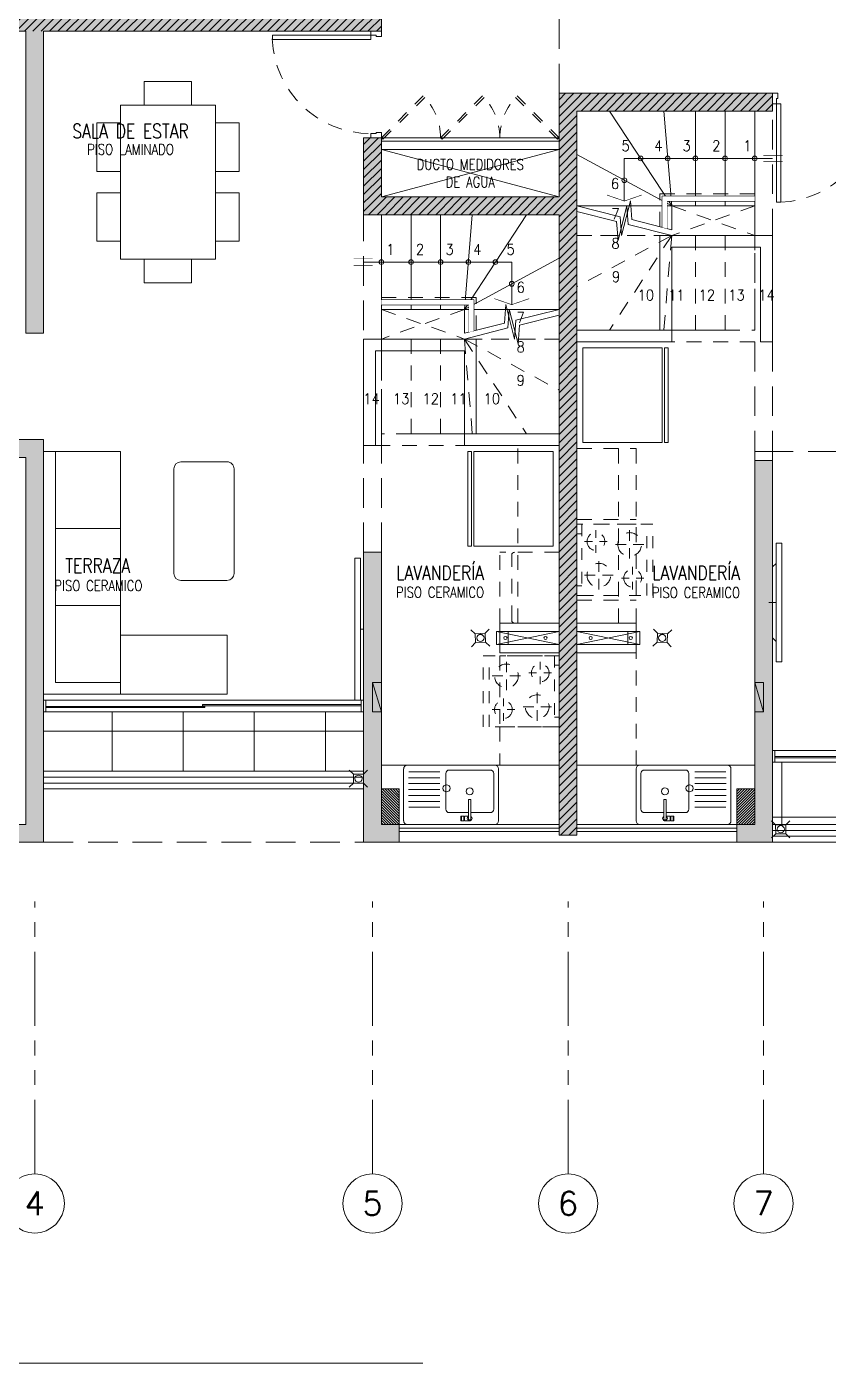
# Model space of a CAD drawing. Header units: millimetres. Extents: x 3738 to 3833, y 1327 to 1657.
# Drawn here: x 3774.33 to 3781.09, y 1377.34 to 1388.63 of the extents above; entities that cross this region are included whole.
import ezdxf
from ezdxf.enums import TextEntityAlignment as Align

# ---------------------------------------------------------------- set-up
doc = ezdxf.new("R2010")
doc.units = ezdxf.units.MM
doc.set_wipeout_variables(frame=1)
for name, pattern in [('HIDDEN', [0.375, 0.25, -0.125]), ('HIDDEN2', [0.1875, 0.125, -0.0625]), ('PHANTOM', [63.5, 31.75, -6.35, 6.35, -6.35, 6.35, -6.35]), ('PHANTOM2', [1.25, 0.625, -0.125, 0.125, -0.125, 0.125, -0.125]), ('X-REF_DP_Arquitectura$0$HIDDEN', [0.375, 0.25, -0.125])]:
    doc.linetypes.add(name, pattern=pattern)
doc.layers.get('0').update_dxf_attribs({"color": 251, "lineweight": 9})
for name, color, linetype, lineweight in [('01', 251, 'Continuous', 13), ('A-07', 251, 'Continuous', 13), ('A-BARANDAS', 251, 'Continuous', 13), ('A-COCINAS-LAV', 251, 'Continuous', 13), ('A-EJES', 251, 'PHANTOM', 13), ('A-HATCH', 251, 'Continuous', 13), ('A-LINEAS', 251, 'Continuous', 13), ('A-MOBILIARIO', 251, 'Continuous', 13), ('A-MURO BAJO', 251, 'Continuous', 13), ('A-MUROS', 251, 'Continuous', 13), ('A-PROYECCIONES', 251, 'HIDDEN2', 13), ('A-TEXTO-ACABADO PISO', 251, 'Continuous', 13), ('A-TEXTO-AMBIENTE', 251, 'Continuous', 13), ('A_20_Estructuras', 251, 'Continuous', 13), ('A_30_DispositivosSanit', 251, 'Continuous', 13), ('A_50_TextoAmbiente', 251, 'Continuous', 13), ('A_50_TextoIndicaciones', 251, 'Continuous', 13), ('A_50_Vigas', 251, 'X-REF_DP_Arquitectura$0$HIDDEN', 13), ('A_60_HatchEstructuras', 251, 'Continuous', 13), ('DLP_MOBILIARIO FIJO', 251, 'Continuous', 13), ('DLP_MURO ALTO', 251, 'Continuous', 13), ('MURO CF 120', 251, 'Continuous', 13), ('MURO CF 60', 251, 'Continuous', 13)]:
    doc.layers.add(name, color=color, linetype=linetype, lineweight=lineweight)
doc.layers.add('A_30_AccesoriosSanit', color=251, linetype='Continuous', lineweight=13, plot=False)
doc.layers.get('A_30_AccesoriosSanit').off()
doc.styles.add('ROMANS', font='romans.shx', dxfattribs={"width": 0.8})
pattern_1 = [(45, (-21.67, -43.67528), (-0.03535534, 0.03535534), [])]

# ---------------------------------------------------------------- blocks, each defined once
blk = doc.blocks.new('EF-P13')
at = {"layer": 'A_60_HatchEstructuras'}
h = blk.add_hatch(color=256, dxfattribs=at)
h.dxf.hatch_style = 1
h.paths.add_polyline_path([(7.5, -6.85), (4.65, -6.85), (4.65, -4.3), (4.5, -4.3), (4.5, -6.85), (1.75, -6.85), (1.75, -6.25), (1.6, -6.25), (1.6, -6.85), (-1.2, -6.85), (-1.2, -2.9), (-1.15, -2.9), (-1.15, -2.8), (-1.35, -2.8), (-1.35, -11.05), (-1.15, -11.05), (-1.15, -10.95), (-1.2, -10.95), (-1.2, -7), (1.6, -7), (1.6, -7.6), (1.75, -7.6), (1.75, -7), (4.5, -7), (4.5, -9.55), (4.65, -9.55), (4.65, -7), (7.5, -7)])
h.paths.add_polyline_path([(3.3, -7.8), (3.1, -7.8), (3.1, -9.4), (1.75, -9.4), (1.75, -8.35), (1.6, -8.35), (1.6, -9.55), (3.75, -9.55), (3.75, -9.4), (3.3, -9.4)], flags=17)
h.paths.add_polyline_path([(3.3, -4.45), (3.75, -4.45), (3.75, -4.3), (1.6, -4.3), (1.6, -5.5), (1.747, -5.5), (1.75, -5.5), (1.75, -4.45), (3.1, -4.45), (3.1, -6.05), (3.3, -6.05)], flags=17)
h = blk.add_hatch(color=256, dxfattribs=at)
h.dxf.hatch_style = 1
h.paths.add_polyline_path([(9.15, -7.675), (10.65, -7.675), (10.8, -7.675), (10.8, -7.525), (9, -7.525), (9, -8.4), (7.5, -8.4), (7.5, -7.9), (7.35, -7.9), (7.35, -8.55), (9, -8.55), (9, -13.79), (9.15, -13.79)])
h.paths.add_polyline_path([(7.5, -11.4), (7.35, -11.4), (7.35, -13.85), (7.65, -13.85), (7.65, -13.7), (7.5, -13.7)])
h.paths.add_polyline_path([(10.8, -10.625), (10.65, -10.625), (10.65, -13.7), (10.5, -13.7), (10.5, -13.85), (10.8, -13.85)])
h = blk.add_hatch(color=256, dxfattribs=at)
h.dxf.hatch_style = 1
h.paths.add_polyline_path([(2.7, -10.45), (2.55, -10.45), (2.55, -13.85), (2.7, -13.85)])
h.paths.add_polyline_path([(1.75, -10.45), (0, -10.45), (0, -13.85), (1.35, -13.85), (1.35, -13.7), (0.15, -13.7), (0.15, -10.6), (1.75, -10.6)])
h.paths.add_polyline_path([(4.65, -10.45), (3.5, -10.45), (3.5, -10.6), (4.5, -10.6), (4.5, -13.7), (3.9, -13.7), (3.9, -13.85), (4.65, -13.85)])
at = {"elevation": 0}
for points in [[(9, -8), (7.5, -8.4)], [(8.47, -12.18), (9, -12.07)], [(9, -12.18), (8.47, -12.07)], [(8.47, -12.18), (9, -12.07)], [(9, -12.18), (8.47, -12.07)], [(9.15, -12.07), (9.68, -12.18)], [(9.15, -12.18), (9.68, -12.07)], [(9.15, -12.07), (9.68, -12.18)], [(9.15, -12.18), (9.68, -12.07)]]:
    blk.add_lwpolyline(points, dxfattribs=at)
blk.add_lwpolyline([(9, -8.4), (7.5, -8)])
at = {"layer": 'A_20_Estructuras'}
blk.add_lwpolyline([(-1.35, -2.8), (-1.35, -11.05), (-1.15, -11.05), (-1.15, -10.95), (-1.2, -10.95), (-1.2, -7), (1.6, -7), (1.6, -7.6), (1.75, -7.6), (1.75, -7), (4.5, -7), (4.5, -9.55), (4.65, -9.55), (4.65, -7), (7.5, -7), (7.5, -6.85)], dxfattribs=at)
for points in [[(9.15, -7.675), (10.65, -7.675), (10.8, -7.675), (10.8, -7.525), (9, -7.525), (9, -8.4), (7.5, -8.4), (7.5, -7.9), (7.35, -7.9), (7.35, -8.55), (9, -8.55), (9, -13.79), (9.15, -13.79)], [(4.65, -10.45), (3.5, -10.45), (3.5, -10.6), (4.5, -10.6), (4.5, -13.7), (3.9, -13.7), (3.9, -13.85), (4.65, -13.85)], [(10.8, -10.625), (10.65, -10.625), (10.65, -13.7), (10.5, -13.7), (10.5, -13.85), (10.8, -13.85)], [(7.5, -11.4), (7.35, -11.4), (7.35, -13.85), (7.65, -13.85), (7.65, -13.7), (7.5, -13.7)]]:
    blk.add_lwpolyline(points, close=True, dxfattribs=at)
at = {"layer": 'A_50_Vigas'}
for p, q in [((9, -8, 0), (7.5, -8, 0)), ((9.15, -9.525), (10.639, -9.525)), ((9, -10.4), (7.5, -10.4)), ((13.6, -10.55), (10.8, -10.55)), ((4.65, -13.85), (7.35, -13.85)), ((7.65, -13.85), (10.5, -13.85))]:
    blk.add_line(p, q, dxfattribs=at)
for points in [[(9, -7.525), (9, -6.325)], [(10.65, -10.625), (10.65, -7.675)], [(10.8, -10.625), (10.8, -7.675)], [(7.35, -11.4), (7.35, -8.55)], [(7.5, -11.4), (7.5, -8.55)], [(10.8, -10.55), (10.65, -10.55)], [(13.75, -13.375), (13.75, -13.85), (10.8, -13.85)]]:
    blk.add_lwpolyline(points, dxfattribs=at)
at = {"layer": 'A_50_Vigas', "elevation": 0}
for points in [[(9, -12.18), (8.47, -12.18), (8.47, -12.07), (9, -12.07)], [(9, -12.18), (8.47, -12.18), (8.47, -12.07), (9, -12.07)], [(9.15, -12.18), (9.68, -12.18), (9.68, -12.07), (9.15, -12.07)], [(9.15, -12.18), (9.68, -12.18), (9.68, -12.07), (9.15, -12.07)]]:
    blk.add_lwpolyline(points, dxfattribs=at)
blk = doc.blocks.new('TEXTO AMBIENTES P11')
at = {"layer": 'A-TEXTO-ACABADO PISO', "char_height": 0.09, "attachment_point": 2, "style": 'ROMANS'}
for s, insert in [('PISO LAMINADO', (5.383, -7.954, 0)), ('PISO CERAMICO', (5.112, -11.638, 0)), ('PISO CERAMICO', (7.995, -11.694)), ('PISO CERAMICO', (10.154, -11.697))]:
    blk.add_mtext_dynamic_manual_height_columns(s, width=1.20225, gutter_width=12.5, heights=[0], dxfattribs=dict(at, insert=insert))
at = {"layer": 'A-TEXTO-AMBIENTE', "style": 'ROMANS', "width": 0.8}
for s, p in [('SALA DE ESTAR', (5.383, -7.904, 0)), ('TERRAZA', (5.106, -11.574)), ('LAVANDERÍA', (7.995, -11.635)), ('LAVANDERÍA', (10.155, -11.635))]:
    blk.add_text(s, height=0.12, dxfattribs=at).set_placement(p, align=Align.CENTER)
blk = doc.blocks.new('TEXTO DUCTOS PT')
at = {"layer": 'A_50_TextoIndicaciones', "insert": (8.25, -8.2), "char_height": 0.09, "width": 1.04794, "attachment_point": 5, "style": 'ROMANS'}
blk.add_mtext('\\pxsm1,qc,t16;DUCTO MEDIDORES DE AGUA', dxfattribs=at)
blk = doc.blocks.new('MESA CENTRO')
for p, q in [((-0.194, 0), (0.194, 0)), ((-0.254, -0.942), (-0.254, -0.06)), ((0.254, -0.06), (0.254, -0.942)), ((0.194, -1.002), (-0.194, -1.002))]:
    blk.add_line(p, q)
for centre, start, end in [((-0.194, -0.06), 90, 180), ((0.194, -0.06), 0, 90), ((-0.194, -0.942), 180, 270), ((0.194, -0.942), 270, 0)]:
    blk.add_arc(centre, 0.06, start, end)
blk = doc.blocks.new('SOFA SEC')
for p, q in [((0, 0.65), (0.1, 0.65)), ((0.1, 0.65), (0.1, 0.1)), ((0.5, 0.65), (0.1, 0.65)), ((0.75, 0.65), (0.75, 0.1)), ((1.4, 0.65), (1.4, 0.1)), ((0.1, 0.1), (2.05, 0.1))]:
    blk.add_line(p, q)
blk.add_lwpolyline([(0.5, 1.55), (0.5, 0.65), (2.05, 0.65), (2.05, 0), (0, 0), (0, 1.55)], close=True)
blk = doc.blocks.new('A$C67C01FD6')
blk.add_line((0.025, 0), (0, 0))
blk.add_lwpolyline([(0.025, 0.6), (0.075, 0.6), (0.075, -0.6), (0.025, -0.6), (0.025, 0.6)])
blk = doc.blocks.new('REFRI')
blk.add_wipeout([(0.4, 0), (-0.4, 0), (-0.4, -0.67), (0.4, -0.67)])
blk.add_wipeout([(-0.4, -0.69), (-0.4, -0.72), (0.4, -0.72), (0.4, -0.69)])
for points in [[(-0.4, 0), (-0.4, -0.67), (0.4, -0.67), (0.4, 0)], [(-0.4, -0.69), (-0.4, -0.72), (0.4, -0.72), (0.4, -0.69)]]:
    blk.add_lwpolyline(points, close=True)
blk = doc.blocks.new('*U258')
for p, q in [((0.01, 0.855), (0.01, 0.9)), ((0.055, 0.855), (0.01, 0.855)), ((0.1, 0.865), (0.055, 0.865)), ((0.055, 0.855), (0.055, 0.865)), ((0.1, 0.865), (0.1, 0.9)), ((0.055, 0.045), (0.01, 0.045)), ((0.01, 0.045), (0.01, 0)), ((0.055, 0.045), (0.055, 0.035)), ((0.1, 0.035), (0.055, 0.035)), ((0.1, 0.035), (0.1, 0))]:
    blk.add_line(p, q)
blk.add_lwpolyline([(0.93, 0.07), (0.93, 0.035), (0.1, 0.035), (0.1, 0.07)], close=True)
at = {"color": 7, "linetype": 'HIDDEN2'}
blk.add_arc((0.1, 0.034), 0.831, 2.2301, 89.9672, dxfattribs=at)
blk = doc.blocks.new('A$Cb5611ba7')
for points in [[(0.15, 0.173), (0.15, -0.027), (0.56, -0.027), (0.56, 0.173)], [(1.15, 0.173), (1.15, -0.027), (0.74, -0.027), (0.74, 0.173)], [(0, -0.027), (0, -0.827), (1.3, -0.827), (1.3, -0.027)], [(0, -0.227), (0, -0.627), (-0.2, -0.627), (-0.2, -0.227)], [(1.5, -0.627), (1.3, -0.627), (1.3, -0.227), (1.5, -0.227)], [(0.15, -1.027), (0.15, -0.827), (0.56, -0.827), (0.56, -1.027)], [(1.15, -1.027), (1.15, -0.827), (0.74, -0.827), (0.74, -1.027)]]:
    blk.add_lwpolyline(points, close=True)
blk = doc.blocks.new('*U260')
blk.add_wipeout([(0, 0), (0, -0.02), (0.17, -0.02), (0.17, 0)])
blk.add_lwpolyline([(0, 0), (0.17, 0), (0.17, -0.02), (0, -0.02)], close=True)
blk = doc.blocks.new('LAV-COC_01')
for p, q in [((0.4, 0.812, 0), (-0.04, 0.812, 0)), ((-0.07, 0.042, 0), (-0.07, 0.782, 0)), ((0.43, 0.042, 0), (0.43, 0.782, 0)), ((0.36, 0.457, 0), (0.06, 0.457, 0)), ((0.03, 0.082, 0), (0.03, 0.427, 0)), ((0.39, 0.082, 0), (0.39, 0.427, 0)), ((-0.04, 0.012, 0), (0.4, 0.012, 0)), ((0.36, 0.052, 0), (0.06, 0.052, 0))]:
    blk.add_line(p, q)
at = {"color": 7, "extrusion": (-8.98137e-08, -2.25601e-18, 1)}
for p, q in [((0.075, 0.507, 0), (0.075, 0.768, 0)), ((0.125, 0.507, 0), (0.125, 0.772, 0)), ((0.175, 0.507, 0), (0.175, 0.772, 0))]:
    blk.add_line(p, q, dxfattribs=at)
at = {"color": 7}
for p, q in [((0.225, 0.507, 0), (0.225, 0.772, 0)), ((0.275, 0.507, 0), (0.275, 0.772, 0)), ((0.325, 0.507, 0), (0.325, 0.772, 0)), ((0.375, 0.507, 0), (0.375, 0.768, 0))]:
    blk.add_line(p, q, dxfattribs=at)
at = {"extrusion": (-4.49068e-08, 3.60285e-08, 1), "elevation": 0}
for points in [[(0, 0.33), (0, 0.305), (-0.04, 0.305), (-0.04, 0.33)], [(0, 0.33), (-0.04, 0.33), (-0.04, 0.325), (0, 0.325)]]:
    blk.add_lwpolyline(points, close=True, dxfattribs=at)
blk.add_lwpolyline([(-0.04, 0.255), (-0.04, 0.3), (0, 0.3), (0, 0.265)], dxfattribs=at)
at = {"extrusion": (-4.49068e-08, 3.60285e-08, 1)}
blk.add_arc((-0.02, 0.255, 0), 0.02, 29.9997, 329.9997, dxfattribs=at)
for centre, start_param, end_param in [((-0.04, 0.782, 0), -0.785398, 0.785398), ((0.4, 0.782, 0), -2.356194, -0.785398), ((0.06, 0.427, 0), -0.785398, 0.785398), ((0.36, 0.427, 0), -2.356194, -0.785398), ((-0.04, 0.042, 0), 0.785398, 2.356194), ((0.06, 0.082, 0), 0.785398, 2.356194), ((0.36, 0.082, 0), 2.356194, 3.926991), ((0.4, 0.042, 0), 2.356194, 3.926991)]:
    blk.add_ellipse(centre, major_axis=(-0.0212, 0.0212), ratio=1, start_param=start_param, end_param=end_param)
blk.add_ellipse((0.21, 0.255, 0), major_axis=(-0.0212, 0.0212), ratio=1)
at = {"layer": '01', "extrusion": (-4.49068e-08, 3.60285e-08, 1), "elevation": 0}
for points in [[(-0.037, 0.3), (-0.037, 0.305)], [(-0.02, 0.3), (-0.02, 0.305)], [(-0.002, 0.3), (-0.002, 0.305)]]:
    blk.add_lwpolyline(points, dxfattribs=at)
at = {"extrusion": (-4.49068e-08, 3.60285e-08, 1), "rotation": 359.9380941588614}
blk.add_blockref('*U260', (-0.03, 0.265, 0), dxfattribs=at)
blk = doc.blocks.new('A$C33FC7C8B')
at = {"ltscale": 0.5}
for p, q in [((0, 0, 0), (0, 0.6, 0)), ((0, 0.6, 0), (0.6, 0.6, 0)), ((0.08, 0.64, 0), (0.52, 0.64, 0)), ((0.08, 0.64, 0), (0.08, 0.6, 0)), ((0.145, 0.575, 0), (0.145, 0.51, 0)), ((0.43, 0.485, 0), (0.43, 0.575, 0)), ((0.52, 0.64, 0), (0.52, 0.6, 0)), ((0.6, 0.6, 0), (0.6, 0, 0)), ((0.05, 0.48, 0), (0.115, 0.48, 0)), ((0.175, 0.48, 0), (0.24, 0.48, 0)), ((0.4, 0.455, 0), (0.31, 0.455, 0)), ((0.55, 0.455, 0), (0.46, 0.455, 0)), ((0.145, 0.45, 0), (0.145, 0.385, 0)), ((0.43, 0.335, 0), (0.43, 0.425, 0)), ((0.17, 0.225, 0), (0.17, 0.315, 0)), ((0.455, 0.2, 0), (0.455, 0.265, 0)), ((0.14, 0.195, 0), (0.05, 0.195, 0)), ((0.17, 0.075, 0), (0.17, 0.165, 0)), ((0.29, 0.195, 0), (0.2, 0.195, 0)), ((0.425, 0.17, 0), (0.36, 0.17, 0)), ((0.455, 0.075, 0), (0.455, 0.14, 0)), ((0.55, 0.17, 0), (0.485, 0.17, 0)), ((0.6, 0.05, 0), (0, 0.05, 0)), ((0.6, 0, 0), (0, 0, 0))]:
    blk.add_line(p, q, dxfattribs=at)
for centre, radius in [((0.145, 0.48), 0.075), ((0.43, 0.455), 0.1), ((0.17, 0.195), 0.1), ((0.455, 0.17), 0.075)]:
    blk.add_circle(centre, radius, dxfattribs=at)
blk = doc.blocks.new('ESC1')
at = {"layer": 'A-BARANDAS'}
blk.add_lwpolyline([(-0.76, 0.992), (-0.76, 0.76), (-1.5, 0.76), (-1.5, 0.72), (-0.72, 0.72), (-0.72, 0.982)], dxfattribs=at)
at = {"layer": 'A-LINEAS', "linetype": 'Continuous'}
for points in [[(-0.8, 1.05), (-0.432, 0.957), (-0.421, 0.799), (-0.347, 1.09), (-0.335, 0.932), (0, 0.848)], [(-0.8, 1.002), (-0.462, 0.917), (-0.451, 0.759), (-0.377, 1.05), (-0.365, 0.892), (0, 0.8)], [(-0.4, 0.76), (-0.4, 0.4), (-1.65, 0.4)]]:
    blk.add_lwpolyline(points, dxfattribs=at)
at = {"layer": 'A-LINEAS', "color": 4, "const_width": 0.005}
for points in [[(-0.253, 0.709), (-0.4, 0.76), (-0.547, 0.709)], [(-1.574, 0.427), (-1.735, 0.427)], [(-1.574, 0.373), (-1.735, 0.373)]]:
    blk.add_lwpolyline(points, dxfattribs=at)
at = {"layer": 'A-LINEAS', "linetype": 'Continuous'}
for centre in [(-0.4, 0.584), (-1.5, 0.4), (-1.25, 0.4), (-1, 0.4), (-0.766, 0.4), (-0.538, 0.4)]:
    blk.add_circle(centre, 0.02, dxfattribs=at)
at = {"layer": 'A-MURO BAJO'}
for points in [[(0, 0.8), (-0.8, 0.8), (-0.8, 1.002)], [(-0.8, 0.8), (-0.733, 0)], [(-0.8, 0.8), (-0.276, 0)], [(-0.8, 0.8), (0, 0.368)]]:
    blk.add_lwpolyline(points, dxfattribs=at)
for points in [[(-1.5, 0.8), (-1.25, 0.8), (-1.25, 0), (-1.5, 0)], [(-1.25, 0.8), (-1, 0.8), (-1, 0), (-1.25, 0)], [(-1, 0.8), (0, 0.8), (0, 0), (-1, 0)]]:
    blk.add_lwpolyline(points, close=True, dxfattribs=at)
at = {"layer": 'A-PROYECCIONES'}
for points in [[(-1.5, 1.05), (-1.25, 1.05), (-1.25, 1.85), (-1.5, 1.85)], [(-1.25, 1.05), (-1, 1.05), (-1, 1.85), (-1.25, 1.85)], [(-1, 1.05), (0, 1.05), (0, 1.85), (-1, 1.85)]]:
    blk.add_lwpolyline(points, close=True, dxfattribs=at)
for points in [[(-0.8, 1.05), (-0.733, 1.85)], [(-0.8, 1.05), (-0.276, 1.85)], [(-0.8, 1.05), (0, 1.482)], [(-1.5, 1.05), (-1.5, 0.8), (-0.8, 1.05)], [(-0.8, 0.8), (-1.5, 1.05)], [(-0.8, 1.05), (0, 1.05), (0, 0.848)]]:
    blk.add_lwpolyline(points, dxfattribs=at)
blk.add_wipeout([(-1.5, 0.76), (-1.5, 0.72), (-0.72, 0.72), (-0.72, 0.982), (-0.76, 0.992), (-0.76, 0.76)]).dxf.layer = 'A-BARANDAS'
blk.add_lwpolyline([(-0.7, 0.977), (-0.7, 0.7), (-1.5, 0.7)], dxfattribs=at)
blk = doc.blocks.new('*U270')
at = {"linetype": 'HIDDEN', "ltscale": 0.2}
for p, q in [((0.353, 0.353), (0, 0)), ((0.013, -0.013), (0.366, 0.34)), ((0, 0), (0.013, -0.013))]:
    blk.add_line(p, q, dxfattribs=at)
blk.add_arc((0, 0), 0.499, 0, 45, dxfattribs=at)
blk = doc.blocks.new('Tab.Electrico')
blk.add_hatch(color=256).paths.add_polyline_path([(0.075, 0), (0.075, 0.25), (0, 0)])
for p, q in [((0.075, 0.25), (0, 0)), ((0.075, 0.25), (0, 0.25)), ((0, 0.25), (0, 0)), ((0.075, 0), (0.075, 0.25)), ((0, 0), (0.075, 0))]:
    blk.add_line(p, q)
blk = doc.blocks.new('DPTO 65_D1')
at = {"layer": 'A-HATCH'}
h = blk.add_hatch(dxfattribs=at)
h.set_pattern_fill('_USER', color=256, scale=0.6, double=1, pattern_type=0)
h.set_pattern_definition([(0, (-0.15005, 6.325), (0, 0.6), []), (90, (-0.15005, 6.325), (-0.6, 4e-17), [])])
h.paths.add_polyline_path([(-2.85, 6.325), (-0.15, 6.325), (-0.15, 5.825), (-2.85, 5.825)])
blk.add_lwpolyline([(0.15, 6.805), (1.5, 6.805), (1.5, 6.835), (0.15, 6.835)], close=True)
blk.add_arc((1.125, 5.05, 0), 0.025, 90, 180)
at = {"layer": 'A-BARANDAS', "elevation": 0}
for points in [[(-2.85, 6.425), (-0.15, 6.425)], [(-2.85, 6.375), (-0.15, 6.375)]]:
    blk.add_lwpolyline(points, dxfattribs=at)
at = {"layer": 'A-LINEAS'}
for p, q in [((1.5, 1.475), (0, 1.075)), ((0, 1.475), (1.5, 1.075))]:
    blk.add_line(p, q, dxfattribs=at)
at = {"layer": 'A-MOBILIARIO'}
for p, q in [((1.5, 1.005), (0, 1.005)), ((1.5, 0.975), (0, 0.975))]:
    blk.add_line(p, q, dxfattribs=at)
at = {"layer": 'A-MURO BAJO'}
for p, q in [((1.65, 6.925), (0.15, 6.925)), ((1.5, 1.075), (0, 1.075))]:
    blk.add_line(p, q, dxfattribs=at)
at = {"layer": 'A-MURO BAJO', "color": 7}
for p, q in [((-2.83, 5.825, 0), (-0.17, 5.825, 0)), ((-0.17, 5.725, 0), (-2.83, 5.725, 0))]:
    blk.add_line(p, q, dxfattribs=at)
at = {"layer": 'A-MURO BAJO'}
blk.add_lwpolyline([(1.5, 6.775), (1.5, 6.275), (0, 6.275), (0, 6.775)], close=True, dxfattribs=at)
at = {"layer": 'A-MURO BAJO', "color": 4, "elevation": 0}
for points in [[(-2.85, 6.475), (-0.15, 6.475)], [(-2.85, 6.325), (-0.15, 6.325)]]:
    blk.add_lwpolyline(points, dxfattribs=at)
at = {"layer": 'A-MUROS'}
for p, q in [((-2.85, 6.925), (-3.6, 6.925)), ((-2.85, 3.525), (-2.85, 6.925)), ((-0.15, 4.475), (-0.15, 6.925)), ((0.15, 6.925, 0), (-0.15, 6.925)), ((1.5, 6.865), (1.65, 6.865)), ((0, 4.475), (0, 6.475)), ((0, 4.475), (-0.15, 4.475)), ((-2.85, 3.525), (-4, 3.525)), ((-0.15, 3.575), (-0.05, 3.575)), ((-3, 2.625), (-2.85, 2.625)), ((-2.85, 2.625), (-2.85, 0.075)), ((1.5, 1.475), (0, 1.475)), ((0, 0.975), (0, 1.475)), ((1.5, 0.6), (1.5, 1.475)), ((0, 0.975), (-0.15, 0.975)), ((-2.85, 0.075), (0, 0.075)), ((0, 0.075), (0, -0.075))]:
    blk.add_line(p, q, dxfattribs=at)
at = {"layer": 'A-PROYECCIONES'}
blk.add_line((1.1, 5.05), (1.1, 4.5), dxfattribs=at)
at = {"layer": 'A-PROYECCIONES', "elevation": 0}
blk.add_lwpolyline([(1.5, 5.95), (1.5, 5.35), (1, 5.35), (1, 5.95)], close=True, dxfattribs=at)
at = {"layer": 'DLP_MOBILIARIO FIJO', "color": 6, "elevation": 0}
for points in [[(-2.83, 5.725), (-2.85, 5.725), (-2.85, 5.825), (-2.83, 5.825)], [(-0.15, 5.725), (-0.17, 5.725), (-0.17, 5.825), (-0.15, 5.825)]]:
    blk.add_lwpolyline(points, close=True, dxfattribs=at)
at = {"layer": 'DLP_MOBILIARIO FIJO', "elevation": 0}
for points in [[(-1.49, 5.788), (-2.83, 5.788), (-2.83, 5.778), (-1.49, 5.778)], [(-1.51, 5.763), (-0.17, 5.763), (-0.17, 5.773), (-1.51, 5.773)]]:
    blk.add_lwpolyline(points, close=True, dxfattribs=at)
at = {"layer": 'DLP_MURO ALTO'}
for p, q in [((1.5, 5.325), (1, 5.325)), ((1, 5.325), (1, 5.075)), ((1.5, 5.255), (1.07, 5.255)), ((1.07, 5.255), (1.07, 5.145)), ((1.07, 5.145), (1.5, 5.145)), ((1, 5.075), (1.5, 5.075))]:
    blk.add_line(p, q, dxfattribs=at)
at = {"rotation": 180}
blk.add_blockref('Tab.Electrico', (0, 5.825), dxfattribs=at)
blk.add_blockref('ESC1', (1.5, 1.625))
at = {"layer": 'A-COCINAS-LAV', "extrusion": (4.49068e-08, -3.60284e-08, -1), "zscale": -1.000000000000012, "rotation": 90}
blk.add_blockref('REFRI', (-1.45, 4.025, 0), dxfattribs=at)
at = {"layer": 'A-MOBILIARIO'}
for name, p, rotation in [('SOFA SEC', (-2.85, 5.675, 0), 269.9995671478981), ('MESA CENTRO', (-1.497, 4.714, 0), 359.999977420888), ('A$Cb5611ba7', (-1.374, 2), 270)]:
    blk.add_blockref(name, p, dxfattribs=dict(at, rotation=rotation))
at = {"layer": 'A-MOBILIARIO', "xscale": -1}
for name, p in [('A$C67C01FD6', (-0.15, 5.125)), ('*U258', (0.01, 0.075))]:
    blk.add_blockref(name, p, dxfattribs=at)
at = {"layer": 'A-PROYECCIONES', "ltscale": 0.5, "extrusion": (4.40218e-06, -0.000440452, -1), "zscale": -0.9999999999999934, "rotation": 89.99999748287736}
blk.add_blockref('A$C33FC7C8B', (-0.86, 5.35, -0.002), dxfattribs=at)
at = {"layer": 'A-PROYECCIONES', "ltscale": 0.25, "xscale": -1, "rotation": 180}
for p in [(0, 0.975), (0.5, 0.975)]:
    blk.add_blockref('*U270', p, dxfattribs=at)
at = {"layer": 'A-PROYECCIONES', "ltscale": 0.25, "rotation": 180}
blk.add_blockref('*U270', (1.499, 0.975), dxfattribs=at)
blk.add_arc((1.125, 4.5, 0), 0.025, 180, 270)
at = {"layer": 'A-MUROS'}
for p, q in [((1.5, 6.865), (1.5, 3.575)), ((-0.15, 2.675), (-0.15, 3.575)), ((-0.05, 3.575), (-0.05, 2.775)), ((0.7, 3.575), (0.7, 2.775)), ((0.7, 3.575), (1.5, 3.575)), ((0.8, 3.475), (0.8, 2.675)), ((0.8, 3.475), (1.5, 3.475)), ((1.5, 3.475), (1.5, 1.625)), ((-0.05, 2.775), (0.7, 2.775)), ((-0.15, 2.675), (0.8, 2.675)), ((1.5, 1.625), (-0.15, 1.625)), ((-0.15, 0.975), (-0.15, 1.625))]:
    blk.add_line(p, q, dxfattribs=at)
at = {"layer": 'A-PROYECCIONES'}
for p, q in [((1, 5.075), (1, 4.475, 0)), ((1.15, 5.075), (1.15, 3.575)), ((1.5, 4.475), (1, 4.475, 0)), ((-0.05, 3.575), (0.7, 3.575))]:
    blk.add_line(p, q, dxfattribs=at)
at = {"layer": 'A-COCINAS-LAV', "extrusion": (-3.60285e-08, 4.49068e-08, -1), "zscale": -1, "rotation": 270}
blk.add_blockref('LAV-COC_01', (-1, 6.705, 0), dxfattribs=at)
at = {"layer": 'A-HATCH'}
h = blk.add_hatch(dxfattribs=at)
h.set_pattern_fill('ANSI31', color=256, scale=0.005)
h.paths.add_polyline_path([(0, 6.475), (0.15, 6.475), (0.15, 6.775), (0, 6.775)])
blk.add_lwpolyline([(0, 6.475), (0.15, 6.475), (0.15, 6.775), (0, 6.775)], close=True, dxfattribs=at)
at = {"layer": 'A-MUROS'}
for p, q in [((0.15, 6.925, 0), (0.15, 6.475)), ((0.15, 6.475), (0, 6.475))]:
    blk.add_line(p, q, dxfattribs=at)
at = {"layer": 'A-PROYECCIONES'}
blk.add_lwpolyline([(1.5, 5.95), (1, 5.95), (1, 6.275), (1.5, 6.275)], close=True, dxfattribs=at)
blk = doc.blocks.new('TC_P11')
blk.add_blockref('DPTO 65_D1', (8.85, -45.875))
at = {"xscale": -1, "rotation": 180}
blk.add_blockref('DPTO 65_D1', (8.85, -45.875), dxfattribs=at)
blk = doc.blocks.new('Ejes_Torre C')
at = {"layer": 'A-EJES', "linetype": 'PHANTOM2'}
for points in [[(5.925, -2.8), (5.925, -0.5)], [(8.775, -2.8), (8.775, -0.5)], [(10.425, -2.8), (10.425, -0.5)], [(12.075, -2.8), (12.075, -0.5)]]:
    blk.add_lwpolyline(points, dxfattribs=at)
at = {"layer": 'A-EJES', "linetype": 'Continuous'}
for centre in [(5.925, -3.05), (8.775, -3.05), (10.425, -3.05), (12.075, -3.05)]:
    blk.add_circle(centre, 0.25, dxfattribs=at)
at = {"layer": 'A-EJES', "linetype": 'Continuous', "style": 'ROMANS'}
for s, p in [('4', (5.925, -3.05)), ('5', (8.775, -3.05)), ('6', (10.425, -3.05)), ('7', (12.075, -3.05))]:
    blk.add_text(s, height=0.2, dxfattribs=at).set_placement(p, align=Align.MIDDLE_CENTER)
blk = doc.blocks.new('TEXTO NOTAS P11')
at = {"layer": 'A_50_TextoIndicaciones', "style": 'ROMANS', "width": 0.9}
for s, p in [('5', (9.526, -8.013)), ('4', (9.803, -8.013)), ('3', (10.041, -8.013)), ('2', (10.291, -8.013)), ('1', (10.553, -8.013)), ('6', (9.437, -8.333)), ('7', (9.441, -8.587)), ('8', (9.441, -8.837)), ('9', (8.641, -9.994))]:
    blk.add_text(s, height=0.09, dxfattribs=at).set_placement(p)
for s, p in [('1', (7.541, -8.888)), ('2', (7.791, -8.888)), ('3', (8.041, -8.888)), ('4', (8.275, -8.888)), ('5', (8.556, -8.888)), ('9', (9.445, -9.119)), ('6', (8.641, -9.208)), ('7', (8.641, -9.462)), ('8', (8.641, -9.712))]:
    blk.add_text(s, height=0.09, rotation=360, dxfattribs=at).set_placement(p)
for s, p in [('10', (9.801, -9.274)), ('11', (10.059, -9.274)), ('12', (10.316, -9.274)), ('13', (10.566, -9.274)), ('14', (10.819, -9.274))]:
    blk.add_text(s, height=0.09, rotation=360, dxfattribs=at).set_placement(p, align=Align.RIGHT)
for s, p in [('14', (7.486, -10.149)), ('13', (7.736, -10.149)), ('12', (7.986, -10.149)), ('11', (8.22, -10.149)), ('10', (8.501, -10.149))]:
    blk.add_text(s, height=0.09, dxfattribs=at).set_placement(p, align=Align.RIGHT)
blk = doc.blocks.new('SUBE')
at = {"layer": 'A_30_DispositivosSanit', "color": 2}
blk.add_circle((0, 0), 18.7, dxfattribs=at)
blk = doc.blocks.new('A$Ce4faf536')
at = {"layer": 'A_30_AccesoriosSanit'}
for p, xscale, yscale, zscale, rotation in [((-0.419, 0.1), 0.0007258342835344187, 0.0007258342835344187, 0.0007258342835344187, 269.9999891411235), ((-0.081, 0.1), -0.0007258342835348668, 0.0007258342835348668, 0.0007258342835348667, 89.99998914112356)]:
    blk.add_blockref('SUBE', p, dxfattribs=dict(at, xscale=xscale, yscale=yscale, zscale=zscale, rotation=rotation))
blk = doc.blocks.new('0-sumidero')
for p, q in [((-0.042, 0.038), (-0.076, 0.072)), ((0.043, 0.038), (-0.042, 0.038)), ((-0.042, 0.038), (-0.042, -0.037)), ((0.043, 0.038), (0.078, 0.072)), ((0.043, -0.037), (0.043, 0.038)), ((-0.042, -0.037), (-0.076, -0.071)), ((-0.042, -0.037), (0.043, -0.037)), ((0.043, -0.037), (0.078, -0.071))]:
    blk.add_line(p, q)
blk.add_circle((0, 0), 0.0303)
blk = doc.blocks.new('sum')
at = {"layer": 'A_30_DispositivosSanit', "rotation": 45.00000007321594}
blk.add_blockref('0-sumidero', (0, 0), dxfattribs=at)
blk = doc.blocks.new('trampa')
at = {"layer": 'A_30_DispositivosSanit'}
blk.add_circle((0.002, 0.002), 0.0303, dxfattribs=at)
blk = doc.blocks.new('is-des-tf_28.02.2025')
at = {"layer": 'A_30_DispositivosSanit'}
for name, p, xscale, rotation in [('sum', (-34.364, -101.675), -0.9999999999999998, 47.28054675822261), ('trampa', (-32.83, -101.677), -1, 314.9999999999998), ('trampa', (-34.649, -102.947), -1, 342.4809776712436)]:
    blk.add_blockref(name, p, dxfattribs=dict(at, xscale=xscale, rotation=rotation))
for name, p, rotation in [('sum', (-32.83, -101.675), 312.7190349507721), ('trampa', (-34.364, -101.677), 44.99958170899482), ('trampa', (-32.601, -102.947), 17.51902232875649)]:
    blk.add_blockref(name, p, dxfattribs=dict(at, rotation=rotation))
at = {"layer": 'A_30_DispositivosSanit', "color": 1, "ltscale": 0.015, "xscale": -1, "rotation": 180}
blk.add_blockref('A$Ce4faf536', (-33.734, -101.575), dxfattribs=at)
at = {"layer": 'A_30_DispositivosSanit', "color": 1, "ltscale": 0.015, "rotation": 180}
blk.add_blockref('A$Ce4faf536', (-33.515, -101.575), dxfattribs=at)
blk = doc.blocks.new('TORRE F HATCH CORTAFUEGO')
at = {"layer": 'MURO CF 60'}
h = blk.add_hatch(dxfattribs=at)
h.set_pattern_fill('_USER', color=256, scale=0.05, angle=45, pattern_type=0)
h.set_pattern_definition(pattern_1)
h.paths.add_polyline_path([(-48.7, -93), (-39.85, -93), (-39.85, -93.15), (-48.7, -93.15)])
h = blk.add_hatch(dxfattribs=at)
h.set_pattern_fill('_USER', color=256, scale=0.05, angle=45, pattern_type=0)
h.set_pattern_definition(pattern_1)
h.paths.add_polyline_path([(-38.35, -93.675), (-38.2, -93.675), (-38.2, -99.94), (-38.35, -99.94)])
h = blk.add_hatch(dxfattribs=at)
h.set_pattern_fill('_USER', color=256, scale=0.05, angle=45, pattern_type=0)
h.set_pattern_definition(pattern_1)
h.paths.add_polyline_path([(-36.55, -93.825), (-38.2, -93.825), (-38.2, -93.675), (-36.55, -93.675)])
h = blk.add_hatch(dxfattribs=at)
h.set_pattern_fill('_USER', color=256, scale=0.05, angle=45, pattern_type=0)
h.set_pattern_definition(pattern_1)
h.paths.add_polyline_path([(-40, -94.05), (-39.85, -94.05), (-39.85, -94.55), (-40, -94.55)])
h = blk.add_hatch(dxfattribs=at)
h.set_pattern_fill('_USER', color=256, scale=0.05, angle=45, pattern_type=0)
h.set_pattern_definition(pattern_1)
h.paths.add_polyline_path([(-40, -94.7), (-38.35, -94.7), (-38.35, -94.55), (-40, -94.55)])
blk = doc.blocks.new('A$C4BFA03A9')
for points in [[(0.06, -0.5), (0.11, -0.5), (0.11, 0.5), (0.06, 0.5)], [(0.03, -0.3), (0.06, -0.33), (0.06, 0.33), (0.03, 0.3)]]:
    blk.add_lwpolyline(points, close=True)
at = {"layer": 'A-PROYECCIONES', "ltscale": 0.15}
blk.add_line((0.06, 0), (0, 0), dxfattribs=at)
blk = doc.blocks.new('DPTO 75_D11')
at = {"layer": 'A-HATCH'}
h = blk.add_hatch(dxfattribs=at)
h.set_pattern_fill('_USER', color=256, scale=0.6, double=1, pattern_type=0)
h.set_pattern_definition([(0, (-63.5, -52.65003), (0, 0.6), []), (90, (-63.5, -52.65003), (-0.6, 4e-17), [])])
h.paths.add_polyline_path([(0, -6.175), (0, -5.65), (2.8, -5.65), (2.8, -6.175)])
blk.add_line((-1.65, -6.235), (-0.3, -6.235, 0))
at = {"layer": 'A-BARANDAS'}
for points in [[(0, -6.225), (2.85, -6.225), (2.85, -5.85)], [(0, -6.275), (2.9, -6.275), (2.9, -5.85)]]:
    blk.add_lwpolyline(points, dxfattribs=at)
at = {"layer": 'A-MURO BAJO'}
for p, q in [((-1.65, -4.28), (-1.65, -3.6)), ((-1.65, -6.325), (-0.3, -6.325, 0))]:
    blk.add_line(p, q, dxfattribs=at)
at = {"layer": 'A-MURO BAJO', "color": 7}
for p, q in [((2.78, -5.55, 0), (0.02, -5.55, 0)), ((0.02, -5.65, 0), (2.78, -5.65, 0))]:
    blk.add_line(p, q, dxfattribs=at)
at = {"layer": 'A-MURO BAJO'}
blk.add_lwpolyline([(-0.15, -5.675), (-0.15, -6.175), (-1.65, -6.175), (-1.65, -5.675)], close=True, dxfattribs=at)
at = {"layer": 'A-MURO BAJO', "color": 4}
blk.add_lwpolyline([(0, -6.175), (2.8, -6.175), (2.8, -5.85)], dxfattribs=at)
at = {"layer": 'A-MURO BAJO', "color": 4, "elevation": 0}
blk.add_lwpolyline([(0, -6.325), (2.95, -6.325)], dxfattribs=at)
at = {"layer": 'A-MUROS'}
for p, q in [((0, 0), (-1.8, 0)), ((-0.85, -2.1), (-1.65, -2.1)), ((-1.65, -2.1), (-1.65, -6.265)), ((0, -2.1), (-0.1, -2.1)), ((-0.15, -3.1), (0, -3.1)), ((-0.15, -5.875, 0), (-0.15, -3.1)), ((0, -3.1), (0, -6.325, 0)), ((0, -6.325, 0), (-0.3, -6.325, 0))]:
    blk.add_line(p, q, dxfattribs=at)
at = {"layer": 'A-PROYECCIONES'}
for p, q in [((-0.15, -2.1), (-0.85, -2.1)), ((-1.65, -3.6), (-1.15, -3.6, 0)), ((-1.65, -4.28), (-1.15, -4.28, 0)), ((-1.15, -4.475, 0), (-1.15, -4.28, 0))]:
    blk.add_line(p, q, dxfattribs=at)
blk.add_lwpolyline([(-1.15, -4.24), (-1.15, -3.64), (-1.65, -3.64), (-1.65, -4.24)], close=True, dxfattribs=at)
at = {"layer": 'DLP_MOBILIARIO FIJO', "color": 6, "elevation": 0}
blk.add_lwpolyline([(0.02, -5.55), (0, -5.55), (0, -5.65), (0.02, -5.65)], close=True, dxfattribs=at)
at = {"layer": 'DLP_MOBILIARIO FIJO', "elevation": 0}
blk.add_lwpolyline([(1.46, -5.612), (0.02, -5.612), (0.02, -5.602), (1.46, -5.602)], close=True, dxfattribs=at)
at = {"layer": 'DLP_MURO ALTO'}
for points in [[(-1.65, -4.725), (-1.15, -4.725), (-1.15, -4.475), (-1.65, -4.475)], [(-1.65, -4.655), (-1.22, -4.655), (-1.22, -4.545), (-1.65, -4.545)]]:
    blk.add_lwpolyline(points, dxfattribs=at)
at = {"rotation": 180}
blk.add_blockref('ESC1', (-1.65, -0.15), dxfattribs=at)
at = {"xscale": -1}
blk.add_blockref('Tab.Electrico', (-0.075, -5.225), dxfattribs=at)
at = {"layer": 'A-MOBILIARIO', "xscale": -1, "rotation": 180}
blk.add_blockref('A$C4BFA03A9', (-0.03, -4.3, 0), dxfattribs=at)
at = {"layer": 'A-PROYECCIONES', "ltscale": 0.5, "extrusion": (-4.40218e-06, 0.000440452, -1), "zscale": -1, "rotation": 269.9999974828773}
blk.add_blockref('A$C33FC7C8B', (1.01, -3.64, -0.002), dxfattribs=at)
at = {"layer": 'A-MUROS'}
for p, q in [((0, -0.15), (0, 0)), ((0, -0.15), (-1.65, -0.15)), ((-1.65, -2), (-1.65, -0.15)), ((-0.95, -2), (-0.95, -1.2)), ((0, -1.2), (-0.95, -1.2)), ((0, -1.2), (0, -2.1)), ((-0.85, -2.1), (-0.85, -1.3)), ((-0.1, -1.3), (-0.85, -1.3)), ((-0.1, -2.1), (-0.1, -1.3)), ((-0.95, -2), (-1.65, -2))]:
    blk.add_line(p, q, dxfattribs=at)
at = {"layer": 'A-COCINAS-LAV', "extrusion": (3.60285e-08, -4.49068e-08, -1), "zscale": -1.000000000000001, "rotation": 90}
blk.add_blockref('LAV-COC_01', (1.162, -6.105, 0), dxfattribs=at)
at = {"layer": 'A-MOBILIARIO', "rotation": 270}
blk.add_blockref('*U258', (0, 0.01, 0), dxfattribs=at)
at = {"layer": 'A-HATCH'}
h = blk.add_hatch(dxfattribs=at)
h.set_pattern_fill('ANSI31', color=256, scale=0.005)
h.paths.add_polyline_path([(-0.15, -5.875), (-0.3, -5.875), (-0.3, -6.175), (-0.15, -6.175)])
blk.add_line((-1.65, -6.205), (-0.3, -6.205, 0))
blk.add_lwpolyline([(-0.15, -5.875), (-0.3, -5.875), (-0.3, -6.175), (-0.15, -6.175)], close=True, dxfattribs=at)
at = {"layer": 'A-MUROS'}
for p, q in [((-0.3, -5.875, 0), (-0.15, -5.875, 0)), ((-0.3, -6.325, 0), (-0.3, -5.875, 0))]:
    blk.add_line(p, q, dxfattribs=at)
at = {"layer": 'A-PROYECCIONES'}
blk.add_lwpolyline([(-1.15, -4.725), (-1.65, -4.725), (-1.65, -5.675), (-1.15, -5.675)], close=True, dxfattribs=at)
at = {"layer": 'A-COCINAS-LAV', "extrusion": (-4.49068e-08, 3.60284e-08, -1), "zscale": -1.000000000000004, "rotation": 270}
blk.add_blockref('REFRI', (1.6, -2.55, 0), dxfattribs=at)
at = {"layer": 'A-PROYECCIONES'}
for p, q in [((-1.65, -3), (-1.15, -3, 0)), ((-1.3, -3, 0), (-1.3, -4.475)), ((-1.15, -3, 0), (-1.15, -3.6, 0))]:
    blk.add_line(p, q, dxfattribs=at)
blk = doc.blocks.new('IS-pluviales_26.03.2025')
at = {"layer": 'A_30_DispositivosSanit', "rotation": 135.4214501941968}
for p in [(-40.042, -113.263, 0), (-36.479, -113.69, 0)]:
    blk.add_blockref('sum', p, dxfattribs=at)

msp = doc.modelspace()

# ---------------------------------------------------------------- linework, layer by layer
at = {"layer": 'A_50_TextoAmbiente', "color": 1}
msp.add_lwpolyline([(3768.472, 1377.338), (3777.672, 1377.338)], dxfattribs=at)

# ---------------------------------------------------------------- block references
msp.add_blockref('EF-P13', (3769.822, 1395.588))
at = {"layer": 'A_50_TextoAmbiente'}
msp.add_blockref('TEXTO AMBIENTES P11', (3769.822, 1395.588), dxfattribs=at)
at = {"layer": 'A_50_TextoIndicaciones'}
msp.add_blockref('TEXTO DUCTOS PT', (3769.822, 1395.588), dxfattribs=at)

# ---------------------------------------------------------------- next in the draw order: block references
msp.add_blockref('TC_P11', (3768.472, 1434.538))

# ---------------------------------------------------------------- next in the draw order: block references
at = {"layer": 'A-07'}
msp.add_blockref('is-des-tf_28.02.2025', (3812.522, 1485.138), dxfattribs=at)
at = {"layer": 'A-EJES'}
msp.add_blockref('Ejes_Torre C', (3768.472, 1381.738), dxfattribs=at)
at = {"layer": 'A_50_TextoIndicaciones'}
msp.add_blockref('TEXTO NOTAS P11', (3769.822, 1395.588), dxfattribs=at)
at = {"layer": 'MURO CF 120', "color": 251}
msp.add_blockref('TORRE F HATCH CORTAFUEGO', (3817.172, 1481.738), dxfattribs=at)

# ---------------------------------------------------------------- next in the draw order: block references
msp.add_blockref('DPTO 75_D11', (3780.622, 1388.063))

# ---------------------------------------------------------------- next in the draw order: block references
at = {"layer": 'A_30_DispositivosSanit'}
msp.add_blockref('IS-pluviales_26.03.2025', (3817.171, 1495.538, 0), dxfattribs=at)

doc.saveas('drawing.dxf')
